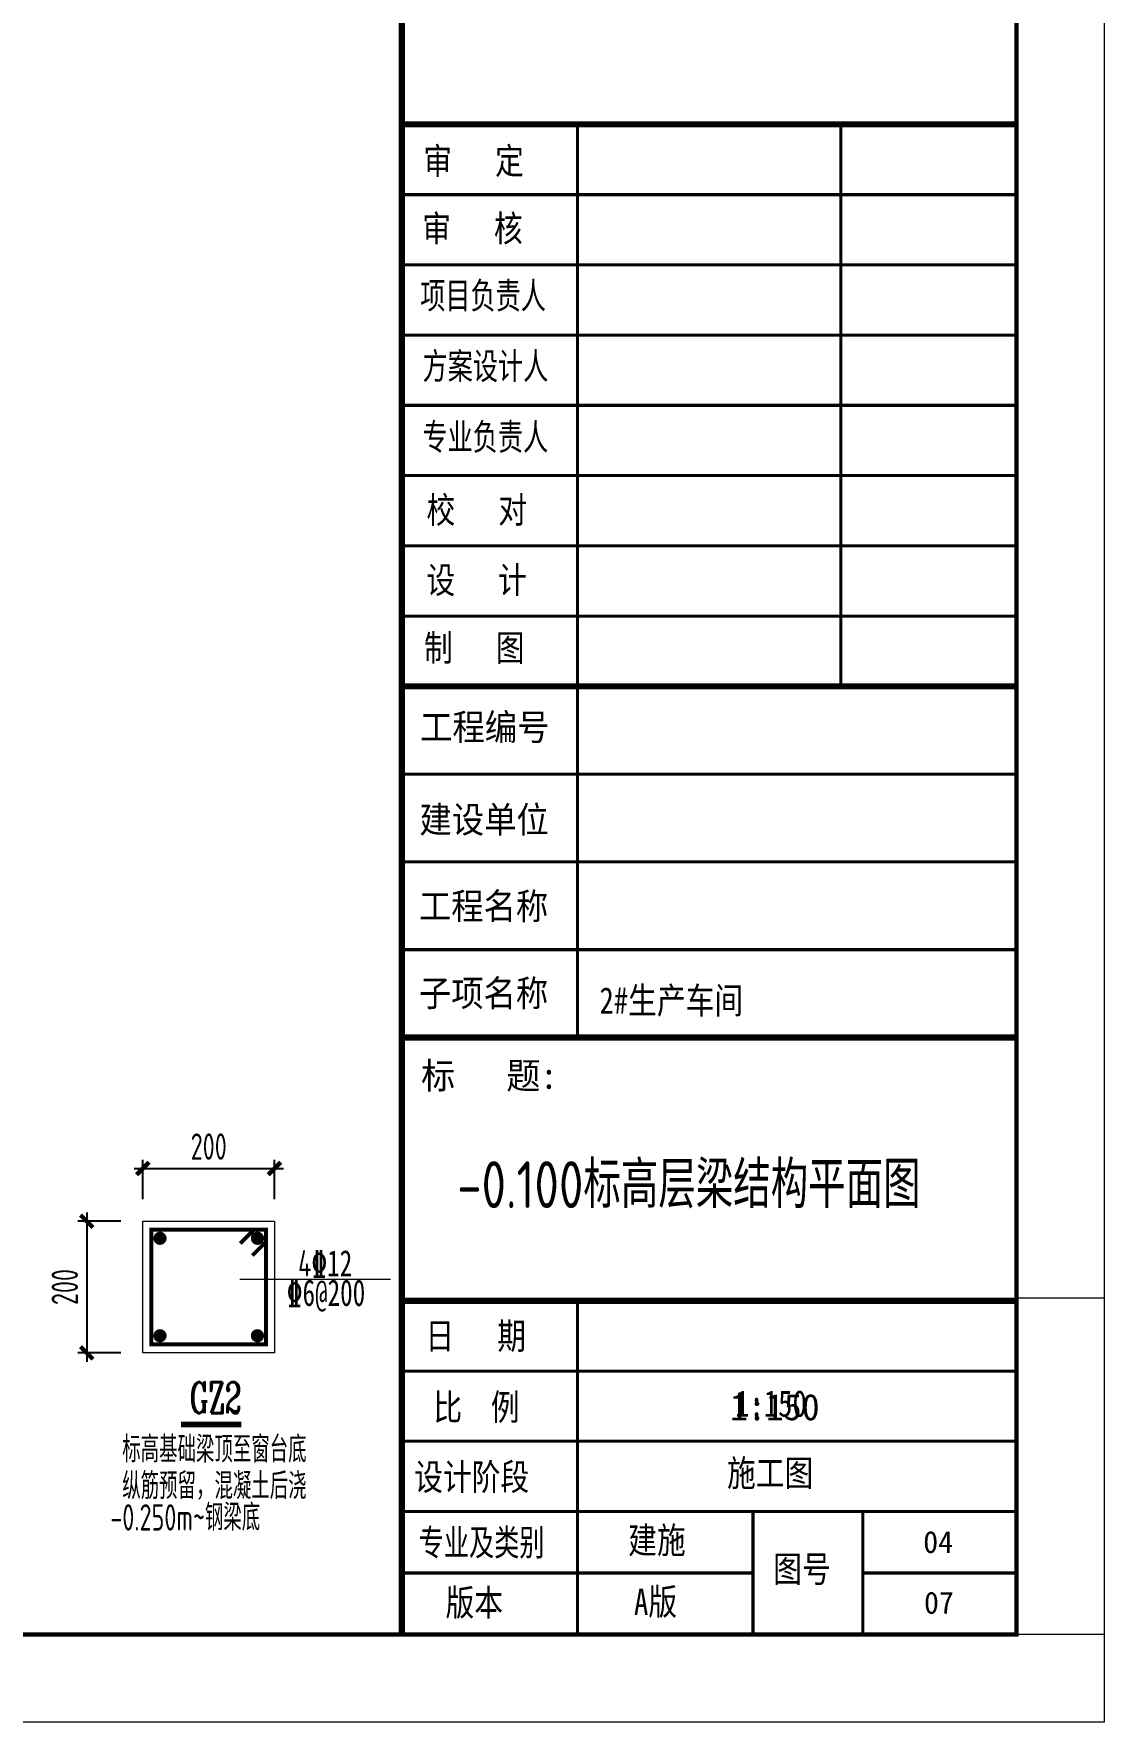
# Model space of a CAD drawing. Header units: millimetres. Extents: x 19781 to 898973, y -947928 to -267362.
# Drawn here: x 272779 to 291067, y -384690 to -355842 of the extents above; entities that cross this region are included whole.
import ezdxf
from ezdxf.enums import TextEntityAlignment as Align

# ---------------------------------------------------------------- set-up
doc = ezdxf.new("R2010")
doc.units = ezdxf.units.MM
doc.header["$LTSCALE"] = 100
doc.layers.get('0').update_dxf_attribs({"lineweight": 18})
for name, color, linetype, lineweight in [('BORDER', 7, 'Continuous', 18), ('BZ_标准图框', 7, 'Continuous', 18), ('DIM', 3, 'Continuous', 18), ('PUB_DIM', 3, 'Continuous', 18), ('PUB_TEXT', 7, 'Continuous', 18), ('PUB_TITLE', 4, 'Continuous', 18), ('REIN', 1, 'Continuous', 18), ('TK(图框线)', 45, 'Continuous', 18)]:
    doc.layers.add(name, color=color, linetype=linetype, lineweight=lineweight)
doc.layers.add('VHSoft_barcode', color=7, linetype='Continuous', lineweight=18, plot=False)
doc.styles.add('-宋体', font='')
doc.styles.add('COMPLEX', font='complex.shx', dxfattribs={"bigfont": 'gbcbig.shx'})
doc.styles.add('HT', font='', dxfattribs={"width": 0.8})
doc.styles.add('TSSD_REIN', font='tssdeng.shx', dxfattribs={"width": 0.7, "bigfont": 'hztxt.shx'})
doc.styles.get('-宋体').set_extended_font_data('宋体')
doc.styles.get('HT').set_extended_font_data('宋体')
doc.dimstyles.new('TSSD_100_100', dxfattribs={"dimtxt": 300, "dimasz": 100, "dimexe": 100, "dimexo": 250, "dimgap": 100, "dimtad": 1, "dimdec": 0, "dimzin": 0, "dimdsep": 46, "dimtxsty": 'TSSD_REIN', "dimblk": 'ARCHTICK', "dimcen": 0, "dimdle": 100, "dimclrt": 7, "dimadec": 0, "dimazin": 0, "dimtfac": 1, "dimtdec": 0, "dimtix": 1, "dimtmove": 2, "dimatfit": 3, "dimfxl": 1, "dimtolj": 1, "dimtzin": 0, "dimarcsym": 0})

# ---------------------------------------------------------------- blocks, each defined once
blk = doc.blocks.new('_ArchTick_0')
at = {"color": 0, "linetype": 'ByBlock'}
blk.add_lwpolyline([(-0.71, -0.71, 0.5, 0.5, 0), (0.71, 0.71, 0.5, 0.5, 0)], format="xyseb", dxfattribs=at)
blk = doc.blocks.new('*X1407')
at = {"layer": 'DIM', "color": 0, "lineweight": -2, "transparency": 16777216}
for p, q in [((274493, -375230), (277043, -375230)), ((274643, -375755), (274643, -375080)), ((276893, -375755), (276893, -375080))]:
    blk.add_line(p, q, dxfattribs=at)
at = {"layer": 'DIM', "color": 0, "lineweight": -2, "transparency": 16777216, "xscale": 150, "yscale": 150, "zscale": 150, "rotation": 180}
blk.add_blockref('_ArchTick_0', (274643, -375230), dxfattribs=at)
at = {"layer": 'DIM', "color": 0, "lineweight": -2, "transparency": 16777216, "xscale": 150, "yscale": 150, "zscale": 150}
blk.add_blockref('_ArchTick_0', (276893, -375230), dxfattribs=at)
at = {"layer": 'DIM', "color": 7, "transparency": 16777216, "insert": (275768, -374855), "char_height": 450, "width": 2430, "attachment_point": 5, "style": 'TSSD_REIN'}
blk.add_mtext('200', dxfattribs=at)
blk = doc.blocks.new('_ARCHTICK')
at = {"color": 0, "linetype": 'ByBlock', "const_width": 0.5}
blk.add_lwpolyline([(-0.5, -0.5), (0.5, 0.5)], dxfattribs=at)
blk = doc.blocks.new('*X1408')
at = {"layer": 'DIM', "color": 0, "lineweight": -2, "transparency": 16777216}
for p, q in [((274268, -376130), (273534, -376130)), ((273684, -375980), (273684, -378530)), ((274268, -378380), (273534, -378380))]:
    blk.add_line(p, q, dxfattribs=at)
at = {"layer": 'DIM', "color": 0, "lineweight": -2, "transparency": 16777216, "xscale": 150, "yscale": 150, "zscale": 150}
for p, rotation in [((273684, -376130), 90), ((273684, -378380), 270)]:
    blk.add_blockref('_ArchTick_0', p, dxfattribs=dict(at, rotation=rotation))
at = {"layer": 'DIM', "color": 7, "transparency": 16777216, "insert": (273309, -377255), "char_height": 450, "width": 2430, "attachment_point": 5, "rotation": 90, "style": 'TSSD_REIN'}
blk.add_mtext('200', dxfattribs=at)

msp = doc.modelspace()

# ---------------------------------------------------------------- linework, layer by layer
at = {"ltscale": 100}
for p, q in [((274642.86, -378379.56), (274642.86, -376129.56)), ((274642.86, -376129.56), (276892.86, -376129.56)), ((276892.86, -376129.56), (276892.86, -378379.56)), ((276298.09, -377118.79), (278874.77, -377118.79)), ((276892.86, -378379.56), (274642.86, -378379.56))]:
    msp.add_line(p, q, dxfattribs=at)
msp.add_lwpolyline([(275292.39, -379603.76, 98.59, 98.59, 0), (276323.34, -379603.76, 98.59, 98.59, 0)], format="xyseb")
at = {"layer": 'BORDER'}
msp.add_lwpolyline([(157416.79, -384690.47), (157416.79, -321690.47), (291066.79, -321690.47), (291066.79, -384690.47)], close=True, dxfattribs=at)
msp.add_lwpolyline([(161166.79, -383190.47, 75, 75, 0), (161166.79, -323190.47, 75, 75, 0), (289566.79, -323190.47, 75, 75, 0), (289566.79, -383190.47, 75, 75, 0)], format="xyseb", close=True, dxfattribs=at)
at = {"layer": 'BZ_标准图框'}
for points in [[(279066.79, -383190.47, 105, 105, 0), (279066.79, -323190.47, 105, 105, 0)], [(279066.79, -357390.47, 105, 105, 0), (289566.79, -357390.47, 105, 105, 0)], [(282066.79, -372990.47, 52.5, 52.5, 0), (282066.79, -357390.47, 52.5, 52.5, 0)], [(286566.79, -366991.72, 52.5, 52.5, 0), (286566.79, -357390.47, 52.5, 52.5, 0)], [(279066.79, -358590.47, 52.5, 52.5, 0), (289566.79, -358590.47, 52.5, 52.5, 0)], [(279066.79, -359790.47, 52.5, 52.5, 0), (289566.79, -359790.47, 52.5, 52.5, 0)], [(279066.79, -360990.47, 52.5, 52.5, 0), (289566.79, -360990.47, 52.5, 52.5, 0)], [(279066.79, -362190.47, 52.5, 52.5, 0), (289566.79, -362190.47, 52.5, 52.5, 0)], [(279066.79, -363390.47, 52.5, 52.5, 0), (289566.79, -363390.47, 52.5, 52.5, 0)], [(279066.79, -364590.47, 52.5, 52.5, 0), (289566.79, -364590.47, 52.5, 52.5, 0)], [(279066.79, -365790.47, 52.5, 52.5, 0), (289566.79, -365790.47, 52.5, 52.5, 0)], [(279066.79, -365790.47, 52.5, 52.5, 0), (289566.79, -365790.47, 52.5, 52.5, 0)], [(279066.79, -366990.47, 105, 105, 0), (289566.79, -366990.47, 105, 105, 0)], [(279066.79, -368490.47, 52.5, 52.5, 0), (289566.79, -368490.47, 52.5, 52.5, 0)], [(279066.79, -369990.47, 52.5, 52.5, 0), (289566.79, -369990.47, 52.5, 52.5, 0)], [(279066.79, -371490.47, 52.5, 52.5, 0), (289566.79, -371490.47, 52.5, 52.5, 0)], [(279066.79, -372990.47, 105, 105, 0), (289566.79, -372990.47, 105, 105, 0)], [(279066.79, -377490.47, 105, 105, 0), (289566.79, -377490.47, 105, 105, 0)], [(282066.79, -381090.47, 52.5, 52.5, 0), (282066.79, -377490.47, 52.5, 52.5, 0)], [(279066.79, -378690.47, 52.5, 52.5, 0), (289566.79, -378690.47, 52.5, 52.5, 0)], [(279066.79, -379890.47, 52.5, 52.5, 0), (289566.79, -379890.47, 52.5, 52.5, 0)], [(279066.79, -381090.47, 52.5, 52.5, 0), (289566.79, -381090.47, 52.5, 52.5, 0)], [(279066.79, -381090.47, 52.5, 52.5, 0), (289566.79, -381090.47, 52.5, 52.5, 0)], [(282066.79, -383190.47, 52.5, 52.5, 0), (282066.79, -381090.47, 52.5, 52.5, 0)], [(285066.79, -383190.47, 52.5, 52.5, 0), (285066.79, -381090.47, 52.5, 52.5, 0)], [(286941.79, -383190.47, 52.5, 52.5, 0), (286941.79, -381090.47, 52.5, 52.5, 0)], [(279066.79, -382140.47, 52.5, 52.5, 0), (285066.79, -382140.47, 52.5, 52.5, 0)], [(286941.79, -382140.47, 52.5, 52.5, 0), (289566.79, -382140.47, 52.5, 52.5, 0)]]:
    msp.add_lwpolyline(points, format="xyseb", dxfattribs=at)
at = {"layer": 'REIN', "ltscale": 100}
for points in [[(276746.61, -376275.81, 67.5, 67.5, 0), (274789.11, -376275.81, 67.5, 67.5, 0), (274789.11, -378233.31, 67.5, 67.5, 0), (276746.61, -378233.31, 67.5, 67.5, 0)], [(274879.11, -376422.06, 112.5, 112.5, 1), (274991.61, -376422.06, 112.5, 112.5, 1)], [(276544.11, -376422.06, 112.5, 112.5, 1), (276656.61, -376422.06, 112.5, 112.5, 1)], [(274879.11, -378087.06, 112.5, 112.5, 1), (274991.61, -378087.06, 112.5, 112.5, 1)], [(276544.11, -378087.06, 112.5, 112.5, 1), (276656.61, -378087.06, 112.5, 112.5, 1)]]:
    msp.add_lwpolyline(points, format="xyseb", close=True, dxfattribs=at)
for points in [[(276306.02, -376509.56, 67.5, 67.5, 0), (276539.94, -376275.81, 67.5, 67.5, 0)], [(276746.61, -376482.48, 67.5, 67.5, 0), (276512.85, -376716.39, 67.5, 67.5, 0)]]:
    msp.add_lwpolyline(points, format="xyseb", dxfattribs=at)
at = {"layer": 'VHSoft_barcode'}
msp.add_lwpolyline([(289566.79, -383190.47), (289566.79, -377440.48), (291066.79, -377440.48), (291066.79, -383190.47)], close=True, dxfattribs=at)

# ---------------------------------------------------------------- texts
at = {"style": 'COMPLEX', "width": 0.62}
msp.add_text('GZ2', height=525.822, dxfattribs=at).set_placement((275446.14, -379408.06))
at = {"layer": 'BZ_标准图框', "style": 'HT'}
for s, width, p in [('项目负责人', 0.7, (279380.98, -360539.57)), ('方案设计人', 0.7, (279421.03, -361743.75)), ('专业负责人', 0.7, (279419.15, -362953.5)), ('工程编号', 0.9, (279379.76, -367912.74)), ('建设单位', 0.9, (279368.74, -369493.35)), ('工程名称', 0.9, (279358.44, -370972.24)), ('子项名称', 0.9, (279358.44, -372458.83)), ('设计阶段', 0.8, (279278.73, -380724.57)), ('专业及类别', 0.7, (279356.13, -381843.94)), ('图号', 0.8, (285413.07, -382297.52))]:
    msp.add_text(s, height=450, dxfattribs=dict(at, width=width)).set_placement(p)
at = {"layer": 'BZ_标准图框', "char_height": 450, "attachment_point": 7, "style": 'HT'}
for s, insert, width in [('审   定', (279434.86, -358289.95), 2583), ('审   核', (279415.19, -359443.09), 2589), ('校   对', (279489.31, -364251.2), 2622), ('设   计', (279487.12, -365451.22), 2613), ('制   图', (279446.61, -366607.45), 2589), ('{\\W0.95;标   题:}', (279395.72, -373916.34), 3423.5625), ('日   期', (279471.08, -378368.22), 2475), ('比  例', (279607.34, -379580.53), 2127), ('版本 ', (279813.43, -382922.59), 1503)]:
    msp.add_mtext(s, dxfattribs=dict(at, insert=insert, width=width))
at = {"layer": 'PUB_DIM', "color": 2, "linetype": 'Continuous', "char_height": 450, "attachment_point": 7, "style": 'TSSD_REIN'}
for s, insert, width in [('4{\\fsimsun|b0|i0|c0|p253;\x8412}', (277295.02, -377073.8), 1146), ('{\\fsimsun|b0|i0|c0|p253;\x846@200}', (277100.22, -377676.01), 2155.875)]:
    msp.add_mtext(s, dxfattribs=dict(at, insert=insert, width=width))
at = {"layer": 'PUB_TEXT', "style": 'TSSD_REIN', "width": 0.7}
for s, p in [('标高基础梁顶至窗台底', (274290.72, -380253.3)), ('纵筋预留，混凝土后浇', (274290.72, -380878.61)), ('-0.250m~钢梁底', (274086.89, -381416.17))]:
    msp.add_text(s, height=450, dxfattribs=at).set_placement(p)
at = {"layer": 'PUB_TITLE', "color": 150, "style": 'TSSD_REIN', "width": 0.8}
msp.add_text('-0.100标高层梁结构平面图', height=800.04, dxfattribs=at).set_placement((280013.39, -375905.14))
at = {"layer": 'TK(图框线)', "style": 'HT', "width": 0.8}
for s, p in [('2#生产车间', (282444.1, -372583.66)), ('1:150', (284760.9, -379469.64)), ('施工图', (284622.97, -380658.89)), ('建施', (282934.22, -381806.13)), ('A版', (283033.24, -382856.36))]:
    msp.add_text(s, height=450, dxfattribs=at).set_placement(p)
at = {"layer": 'TK(图框线)', "style": 'HT'}
msp.add_text('1:150', height=450, dxfattribs=at).set_placement((284674.03, -379530.97))
at = {"layer": 'TK(图框线)', "style": '-宋体'}
for s, p in [('04', (288229.82, -381798.97)), ('07', (288242.78, -382836.22))]:
    msp.add_text(s, height=375, dxfattribs=at).set_placement(p, align=Align.CENTER)

# ---------------------------------------------------------------- dimensions: what is measured, and where the dimension line sits
at = {"layer": 'DIM'}
dim = msp.add_linear_dim(base=(276892.86, -375230.25), p1=(274642.86, -376129.56), p2=(276892.86, -376129.56), text='200', dimstyle='TSSD_100_100', override={"dimscale": 1.5, "dimsah": 1}, dxfattribs=at)
dim.commit()
dim.dimension.update_dxf_attribs({"geometry": '*X1407', "text_midpoint": (275767.86, -374855.25), "dimtype": 160})
dim = msp.add_linear_dim(base=(273684.43, -378379.56), p1=(274642.86, -376129.56), p2=(274642.86, -378379.56), angle=90, text='200', dimstyle='TSSD_100_100', override={"dimscale": 1.5, "dimsah": 1}, dxfattribs=at)
dim.commit()
dim.dimension.update_dxf_attribs({"geometry": '*X1408', "text_midpoint": (273309.43, -377254.56), "dimtype": 160})

doc.saveas('drawing.dxf')
